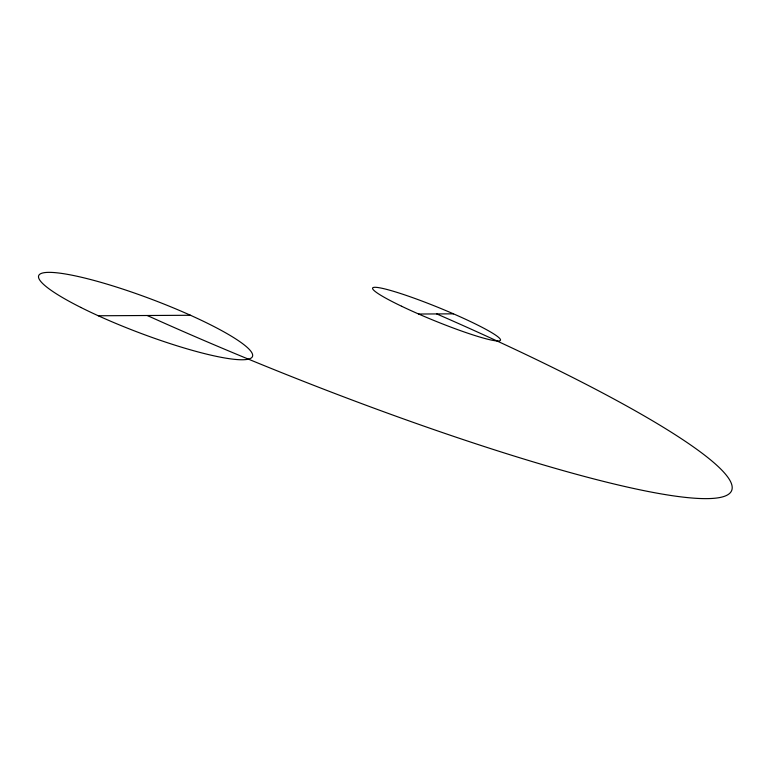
<?xml version="1.0" encoding="UTF-8"?>
<svg xmlns="http://www.w3.org/2000/svg" width="771" height="771" viewBox="0 0 771 771"><rect width="100%" height="100%" fill="white"/><g stroke="black" fill="none" stroke-linecap="round" stroke-linejoin="round"><path stroke-width="1.16" d="M98.322 315.773L190.562 315.272M418.672 314.028L453.512 313.836M436.752 313.932A452.77 56.823 21.7 0 1 706.766 498.625A452.77 56.823 21.7 0 1 147.251 315.503M401.585 306.232A69.043 6.852 22.2 0 0 500.446 340.281A69.043 6.852 22.2 0 0 407.628 295.881A69.043 6.852 22.2 0 0 401.585 306.232M80.733 307.388A114.281 17.839 20.7 0 0 251.857 357.445A114.281 17.839 20.7 0 0 104.239 283.314A114.281 17.839 20.7 0 0 80.733 307.388"/></g></svg>
